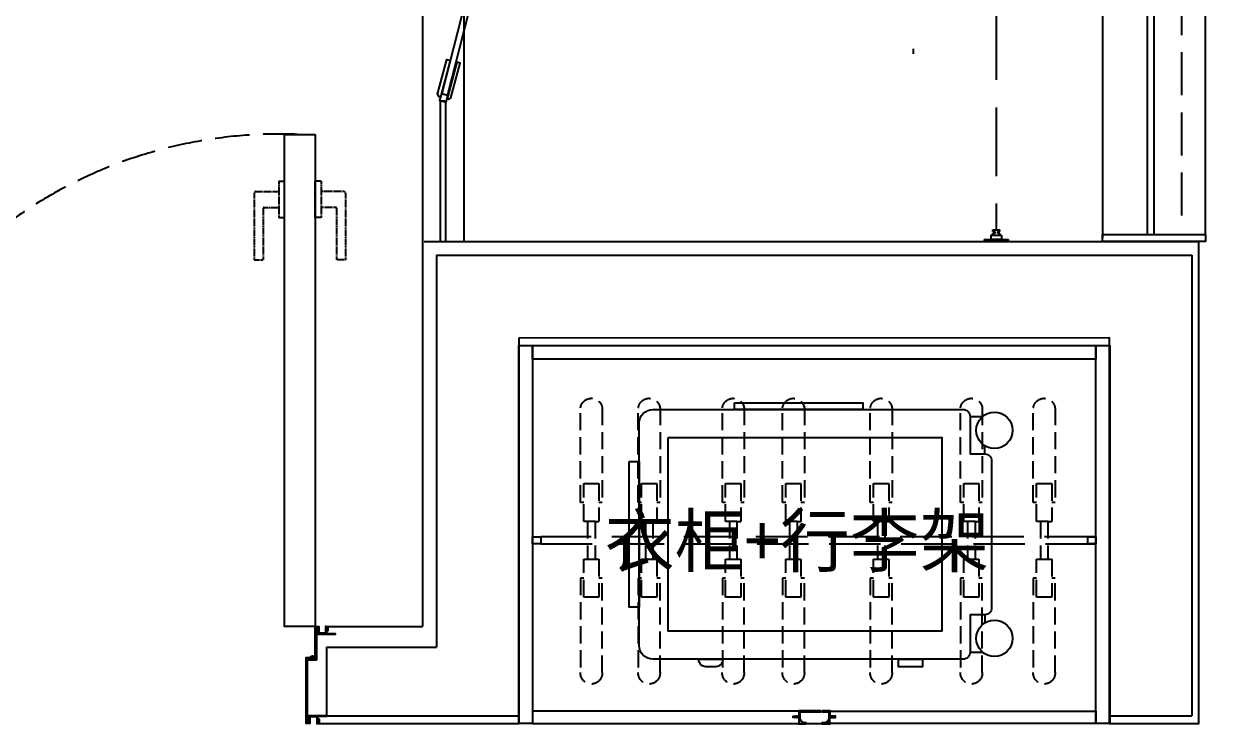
# Model space of a CAD drawing. Extents: x 220391 to 385981, y 332279 to 483868.
# Drawn here: x 248160 to 249921, y 463483 to 464501 of the extents above; entities that cross this region are included whole.
import ezdxf

# ---------------------------------------------------------------- set-up
doc = ezdxf.new("R2010")
doc.units = 0
doc.header["$MEASUREMENT"] = 0
for name, pattern in [('DASH', [0.35, 0.25, -0.1]), ('HIDDEN2', [0.1875, 0.125, -0.0625]), ('家具平面底图$0$DASH', [0.35, 0.25, -0.1]), ('家具平面底图$0$DOM-虚线', [0.35, 0.25, -0.1])]:
    doc.linetypes.add(name, pattern=pattern)
for name, color, linetype in [('.', 252, 'Continuous'), ('2主物线', 197, 'Continuous'), ('3次物线', 19, 'Continuous'), ('F-洁具-DOM', 1, 'Continuous'), ('墙体', 4, 'Continuous')]:
    doc.layers.add(name, color=color, linetype=linetype)
doc.styles.add('DOM-romans.shx', font='dim.shx')
doc.dimstyles.new('DOM_DIM_1 80', dxfattribs={"dimscale": 60, "dimtxt": 1.5, "dimasz": 0.8, "dimexe": 2, "dimexo": 1.5, "dimgap": 0.6, "dimtad": 1, "dimdec": 0, "dimrnd": 5, "dimzin": 12, "dimdsep": 46, "dimtxsty": 'DOM-romans.shx', "dimblk": 'DOM_Dimension_Tick', "dimcen": 0.125, "dimclrd": 44, "dimclre": 44, "dimclrt": 50, "dimadec": 0, "dimazin": 0, "dimtfac": 1, "dimtdec": 0, "dimtix": 1, "dimtmove": 2, "dimatfit": 3, "dimldrblk": 'DOM_Leader_Arrow', "dimfxl": 0, "dimtvp": 1, "dimtolj": 1, "dimtzin": 0, "dimarcsym": 0})

# ---------------------------------------------------------------- blocks, each defined once
blk = doc.blocks.new('*U424')
at = {"layer": '.', "ltscale": 0.025}
h = blk.add_hatch(color=250, dxfattribs=at)
h.dxf.hatch_style = 1
edge = h.paths.add_edge_path()
edge.add_arc((351577.5, 469871.2), 0.1, 107.825, 180, ccw=False)
edge.add_line((351577.5, 469871.3), (351579.6, 469872))
edge.add_arc((351579.6, 469871.9), 0.1, 0, 107.825, ccw=False)
edge.add_line((351579.7, 469871.9), (351579.7, 469871.3))
edge.add_line((351579.7, 469871.3), (351581.8, 469872))
edge.add_arc((351581.9, 469871.9), 0.1, 0, 107.825, ccw=False)
edge.add_line((351582, 469871.9), (351582, 469871.3))
edge.add_line((351582, 469871.3), (351584.1, 469872))
edge.add_arc((351584.1, 469871.9), 0.1, 0, 107.825, ccw=False)
edge.add_line((351584.2, 469871.9), (351584.2, 469871.3))
edge.add_line((351584.2, 469871.3), (351585.9, 469871.3))
edge.add_line((351585.9, 469871.3), (351585.9, 469880.6))
edge.add_line((351585.9, 469880.6), (351585.2, 469880.6))
edge.add_arc((351585.2, 469880.7), 0.1, 180, 270, ccw=False)
edge.add_line((351585.1, 469880.7), (351585.1, 469880.7))
edge.add_arc((351585.3, 469880.7), 0.25, 90, 180, ccw=False)
edge.add_line((351585.3, 469880.9), (351588, 469880.9))
edge.add_arc((351588, 469880.4), 0.5, 65.6127, 90, ccw=False)
edge.add_line((351588.2, 469880.9), (351588.3, 469880.9))
edge.add_arc((351588.5, 469881.3), 0.5, 245.6127, 270)
edge.add_line((351588.5, 469880.8), (351595.7, 469880.8))
edge.add_arc((351595.7, 469880.3), 0.5, 0, 90, ccw=False)
edge.add_line((351596.2, 469880.3), (351596.2, 469879.9))
edge.add_arc((351595.7, 469879.9), 0.5, -90, 0, ccw=False)
edge.add_line((351595.7, 469879.4), (351592.7, 469879.4))
edge.add_arc((351592.7, 469876.4), 3, 90, 122.8783)
edge.add_arc((351595.8, 469871.6), 8.73, 122.8783, 164.6049)
edge.add_arc((351590.3, 469873.1), 3, 164.6049, 180)
edge.add_line((351587.3, 469873.1), (351587.3, 469864.5))
edge.add_line((351587.3, 469864.5), (351587.3, 469864.3))
edge.add_line((351587.3, 469864.3), (351587.3, 469863.5))
edge.add_line((351587.3, 469863.5), (351617.1, 469863.5))
edge.add_arc((351617.1, 469863), 0.5, 0, 90, ccw=False)
edge.add_line((351617.6, 469863), (351617.6, 469862.7))
edge.add_arc((351617.1, 469862.7), 0.5, -90, 0, ccw=False)
edge.add_line((351617.1, 469862.2), (351587.4, 469862.2))
edge.add_arc((351587.4, 469861.9), 0.25, 90, 131.8702)
edge.add_arc((351587.1, 469862.3), 0.25, 270, 311.8702, ccw=False)
edge.add_line((351587.1, 469862.1), (351585.3, 469862.1))
edge.add_arc((351585.3, 469862.3), 0.25, 180, 270, ccw=False)
edge.add_line((351585.1, 469862.3), (351585.1, 469862.5))
edge.add_arc((351585.2, 469862.5), 0.1, 89.3037, 180, ccw=False)
edge.add_line((351585.2, 469862.6), (351585.9, 469862.6))
edge.add_line((351585.9, 469862.6), (351585.9, 469870.3))
edge.add_line((351585.9, 469870.3), (351584.2, 469870.3))
edge.add_line((351584.2, 469870.3), (351584.2, 469869.7))
edge.add_arc((351584.1, 469869.7), 0.1, 252.175, 360, ccw=False)
edge.add_line((351584.1, 469869.6), (351582, 469870.3))
edge.add_line((351582, 469870.3), (351582, 469869.7))
edge.add_arc((351581.9, 469869.7), 0.1, 252.175, 360, ccw=False)
edge.add_line((351581.8, 469869.6), (351579.7, 469870.3))
edge.add_line((351579.7, 469870.3), (351579.7, 469869.7))
edge.add_arc((351579.6, 469869.7), 0.1, 252.175, 360, ccw=False)
edge.add_line((351579.6, 469869.6), (351577.5, 469870.3))
edge.add_arc((351577.5, 469870.4), 0.1, 180, 252.175, ccw=False)
edge.add_line((351577.4, 469870.4), (351577.4, 469871.2))
h = blk.add_hatch(color=250, dxfattribs=at)
h.dxf.hatch_style = 1
edge = h.paths.add_edge_path()
edge.add_line((351634.4, 469870.3), (351632.3, 469869.6))
edge.add_arc((351632.2, 469869.7), 0.1, 180, 287.825, ccw=False)
edge.add_line((351632.1, 469869.7), (351632.1, 469870.3))
edge.add_line((351632.1, 469870.3), (351630.4, 469870.3))
edge.add_line((351630.4, 469870.3), (351630.4, 469862.6))
edge.add_line((351630.4, 469862.6), (351630.4, 469870.3))
edge.add_line((351630.4, 469870.3), (351630.4, 469862.6))
edge.add_line((351630.4, 469862.6), (351631.2, 469862.6))
edge.add_arc((351631.2, 469862.5), 0.1, 0, 90.6963, ccw=False)
edge.add_line((351631.3, 469862.5), (351631.3, 469862.3))
edge.add_arc((351631, 469862.3), 0.25, -90, 0, ccw=False)
edge.add_line((351631, 469862.1), (351629.3, 469862.1))
edge.add_arc((351629.3, 469862.3), 0.25, 228.1298, 270, ccw=False)
edge.add_arc((351628.9, 469861.9), 0.25, 48.1298, 90)
edge.add_line((351628.9, 469862.2), (351619.6, 469862.2))
edge.add_arc((351619.6, 469862.7), 0.5, 180, 270, ccw=False)
edge.add_line((351619.1, 469862.7), (351619.1, 469863))
edge.add_arc((351619.6, 469863), 0.5, 90, 180, ccw=False)
edge.add_line((351619.6, 469863.5), (351629, 469863.5))
edge.add_line((351629, 469863.5), (351629, 469864.3))
edge.add_line((351629, 469864.3), (351629.1, 469864.5))
edge.add_line((351629.1, 469864.5), (351629.1, 469873.1))
edge.add_arc((351626.1, 469873.1), 3, 0, 15.3951)
edge.add_arc((351620.6, 469871.6), 8.73, 15.3951, 57.1217)
edge.add_arc((351623.7, 469876.4), 3, 57.1217, 90)
edge.add_line((351623.7, 469879.4), (351619.6, 469879.4))
edge.add_arc((351619.6, 469879.9), 0.5, 180, 270, ccw=False)
edge.add_line((351619.1, 469879.9), (351619.1, 469880.3))
edge.add_arc((351619.6, 469880.3), 0.5, 90, 180, ccw=False)
edge.add_line((351619.6, 469880.8), (351627.9, 469880.8))
edge.add_arc((351627.9, 469881.3), 0.5, 270, 294.3873)
edge.add_line((351628.1, 469880.9), (351628.1, 469880.9))
edge.add_arc((351628.3, 469880.4), 0.5, 90, 114.3873, ccw=False)
edge.add_line((351628.3, 469880.9), (351631, 469880.9))
edge.add_arc((351631, 469880.7), 0.25, 0, 90, ccw=False)
edge.add_line((351631.3, 469880.7), (351631.3, 469880.7))
edge.add_arc((351631.2, 469880.7), 0.1, 270, 360, ccw=False)
edge.add_line((351631.2, 469880.6), (351630.4, 469880.6))
edge.add_line((351630.4, 469880.6), (351630.4, 469871.3))
edge.add_line((351630.4, 469871.3), (351632.1, 469871.3))
edge.add_line((351632.1, 469871.3), (351632.1, 469871.9))
edge.add_arc((351632.2, 469871.9), 0.1, 72.175, 180, ccw=False)
edge.add_line((351632.3, 469872), (351634.4, 469871.3))
edge.add_line((351634.4, 469871.3), (351634.4, 469871.9))
edge.add_arc((351634.5, 469871.9), 0.1, 72.175, 180, ccw=False)
edge.add_line((351634.5, 469872), (351636.7, 469871.3))
edge.add_line((351636.7, 469871.3), (351636.7, 469871.9))
edge.add_arc((351636.8, 469871.9), 0.1, 72.175, 180, ccw=False)
edge.add_line((351636.8, 469872), (351638.9, 469871.3))
edge.add_arc((351638.8, 469871.2), 0.1, 0, 72.175, ccw=False)
edge.add_line((351638.9, 469871.2), (351638.9, 469870.4))
edge.add_arc((351638.8, 469870.4), 0.1, 287.825, 360, ccw=False)
edge.add_line((351638.9, 469870.3), (351636.8, 469869.6))
edge.add_arc((351636.8, 469869.7), 0.1, 180, 287.825, ccw=False)
edge.add_line((351636.7, 469869.7), (351636.7, 469870.3))
edge.add_line((351636.7, 469870.3), (351634.5, 469869.6))
edge.add_arc((351634.5, 469869.7), 0.1, 180, 287.825, ccw=False)
edge.add_line((351634.4, 469869.7), (351634.4, 469870.3))
at = {"color": 1, "ltscale": 0.025}
blk.add_line((351585.9, 469871.3), (351585.9, 469880.6), dxfattribs=at)
blk.add_line((351585.9, 469871.3), (351585.9, 469880.6), dxfattribs=at)
at = {"color": 8}
blk.add_line((351619.6, 469880.8), (351595.7, 469880.8), dxfattribs=at)
at = {"color": 2, "ltscale": 0.025}
for points in [[(351197.8, 469880.6), (351177.8, 469880.6), (351177.8, 469330.6), (351197.8, 469330.6)], [(352018.1, 469880.6), (351630.4, 469880.6), (351630.4, 469872), (351638.9, 469872), (351638.9, 469869.6), (351630.4, 469869.6), (351630.4, 469862.6), (352018.1, 469862.6)], [(352038.1, 469880.6), (352018.1, 469880.6), (352018.1, 469330.6), (352038.1, 469330.6)], [(352018.1, 469330.6), (352018.1, 469350.6), (351197.8, 469350.6), (351197.8, 469330.6)]]:
    blk.add_lwpolyline(points, close=True, dxfattribs=at)
blk.add_lwpolyline([(351197.8, 469862.6), (351197.8, 469880.6), (351585.9, 469880.6), (351585.9, 469872), (351577.4, 469872), (351577.4, 469869.6), (351585.9, 469869.6), (351585.9, 469862.6), (351585.9, 469870.3), (351585.9, 469862.6), (351197.8, 469862.6)], dxfattribs=at)
at = {"color": 1, "ltscale": 0.025}
for points in [[(351577.4, 469871.2, -0.325764), (351577.5, 469871.3), (351579.6, 469872, -0.508564), (351579.7, 469871.9), (351579.7, 469871.3), (351581.8, 469872, -0.508564), (351582, 469871.9), (351582, 469871.3), (351584.1, 469872, -0.508564), (351584.2, 469871.9), (351584.2, 469871.3), (351585.9, 469871.3), (351585.9, 469880.6), (351585.2, 469880.6, -0.414214), (351585.1, 469880.7), (351585.1, 469880.7, -0.414214), (351585.3, 469880.9), (351588, 469880.9, -0.106813), (351588.2, 469880.9), (351588.3, 469880.9, 0.106813), (351588.5, 469880.8), (351595.7, 469880.8, -0.414214), (351596.2, 469880.3), (351596.2, 469879.9, -0.414214), (351595.7, 469879.4), (351592.7, 469879.4, 0.144451), (351591, 469878.9, 0.184105), (351587.4, 469873.9, 0.067275), (351587.3, 469873.1), (351587.3, 469864.5), (351587.3, 469864.3), (351587.3, 469863.5), (351617.1, 469863.5, -0.414214), (351617.6, 469863), (351617.6, 469862.7, -0.414214), (351617.1, 469862.2), (351587.4, 469862.2, 0.184753), (351587.3, 469862.1, -0.184754), (351587.1, 469862.1), (351585.3, 469862.1, -0.414214), (351585.1, 469862.3), (351585.1, 469862.5, -0.417777), (351585.2, 469862.6), (351585.9, 469862.6), (351585.9, 469870.3), (351584.2, 469870.3), (351584.2, 469869.7, -0.508564), (351584.1, 469869.6), (351582, 469870.3), (351582, 469869.7, -0.508564), (351581.8, 469869.6), (351579.7, 469870.3), (351579.7, 469869.7, -0.508564), (351579.6, 469869.6), (351577.5, 469870.3, -0.325764), (351577.4, 469870.4)], [(351634.4, 469870.3), (351632.3, 469869.6, -0.508564), (351632.1, 469869.7), (351632.1, 469870.3), (351630.4, 469870.3), (351630.4, 469862.6), (351630.4, 469870.3), (351630.4, 469862.6), (351631.2, 469862.6, -0.417777), (351631.3, 469862.5), (351631.3, 469862.3, -0.414214), (351631, 469862.1), (351629.3, 469862.1, -0.184754), (351629.1, 469862.1, 0.184753), (351628.9, 469862.2), (351619.6, 469862.2, -0.414214), (351619.1, 469862.7), (351619.1, 469863, -0.414214), (351619.6, 469863.5), (351629, 469863.5), (351629, 469864.3), (351629.1, 469864.5), (351629.1, 469873.1, 0.067275), (351629, 469873.9, 0.184105), (351625.3, 469878.9, 0.144451), (351623.7, 469879.4), (351619.6, 469879.4, -0.414214), (351619.1, 469879.9), (351619.1, 469880.3, -0.414214), (351619.6, 469880.8), (351627.9, 469880.8, 0.106813), (351628.1, 469880.9), (351628.1, 469880.9, -0.106813), (351628.3, 469880.9), (351631, 469880.9, -0.414214), (351631.3, 469880.7), (351631.3, 469880.7, -0.414214), (351631.2, 469880.6), (351630.4, 469880.6), (351630.4, 469871.3), (351632.1, 469871.3), (351632.1, 469871.9, -0.508564), (351632.3, 469872), (351634.4, 469871.3), (351634.4, 469871.9, -0.508564), (351634.5, 469872), (351636.7, 469871.3), (351636.7, 469871.9, -0.508564), (351636.8, 469872), (351638.9, 469871.3, -0.325764), (351638.9, 469871.2), (351638.9, 469870.4, -0.325764), (351638.9, 469870.3), (351636.8, 469869.6, -0.508564), (351636.7, 469869.7), (351636.7, 469870.3), (351634.5, 469869.6, -0.508564), (351634.4, 469869.7)]]:
    blk.add_lwpolyline(points, format="xyb", close=True, dxfattribs=at)
blk = doc.blocks.new('家具平面底图$0$A$C24926126')
at = {"color": 250, "linetype": '家具平面底图$0$DOM-虚线', "ltscale": 100}
for p, q in [((-192.5, 15.9, 0.9), (-55, 15.9, 0.9)), ((-192.5, 15.9), (-55, 15.9)), ((-192.5, 15.9), (-55, 15.9)), ((-192.5, 15.9, 0.9), (-55, 15.9, 0.9)), ((-82.5, 11, 0.9), (-82.5, -11, 0.9)), ((-27.5, 11, 0.9), (-82.5, 11, 0.9)), ((-82.5, 11), (-82.5, -11)), ((-27.5, 11), (-82.5, 11)), ((-82.5, 11), (-82.5, -11)), ((-27.5, 11), (-82.5, 11)), ((-82.5, 11, 0.9), (-82.5, -11, 0.9)), ((-27.5, 11, 0.9), (-82.5, 11, 0.9)), ((-55, 15.9, 0.9), (-55, 11, 0.9)), ((-55, 15.9), (-55, 11)), ((-55, 15.9), (-55, 11)), ((-55, 15.9, 0.9), (-55, 11, 0.9)), ((-27.5, 5.5, 0.9), (-27.5, 11, 0.9)), ((-27.5, 5.5), (-27.5, 11)), ((-27.5, 5.5), (-27.5, 11)), ((-27.5, 5.5, 0.9), (-27.5, 11, 0.9)), ((-27.5, -5.5, 0.9), (-27.5, 5.5, 0.9)), ((-27.5, -5.5), (-27.5, 5.5)), ((27.5, 5.5), (-27.5, 5.5)), ((27.5, 5.5, 0.9), (-27.5, 5.5, 0.9)), ((-27.5, -5.5), (-27.5, 5.5)), ((27.5, 5.5), (-27.5, 5.5)), ((-27.5, -5.5, 0.9), (-27.5, 5.5, 0.9)), ((27.5, 5.5, 0.9), (-27.5, 5.5, 0.9)), ((82.5, 11, 0.9), (27.5, 11, 0.9)), ((82.5, 11), (27.5, 11)), ((27.5, 5.5), (27.5, 11)), ((27.5, 5.5, 0.9), (27.5, 11, 0.9)), ((27.5, 5.5), (27.5, 11)), ((27.5, 5.5, 0.9), (27.5, 11, 0.9)), ((27.5, 5.5), (27.5, -5.5)), ((27.5, 5.5, 0.9), (27.5, -5.5, 0.9)), ((27.5, 5.5), (27.5, -5.5)), ((27.5, 5.5, 0.9), (27.5, -5.5, 0.9)), ((55, 15.9, 0.9), (55, 11, 0.9)), ((192.5, 15.9, 0.9), (55, 15.9, 0.9)), ((55, 15.9), (55, 11)), ((192.5, 15.9), (55, 15.9)), ((82.5, -11, 0.9), (82.5, 11, 0.9)), ((82.5, -11), (82.5, 11)), ((-55, -15.8, 0.9), (-192.5, -15.8, 0.9)), ((-55, -15.8), (-192.5, -15.8)), ((-55, -15.8), (-192.5, -15.8)), ((-55, -15.8, 0.9), (-192.5, -15.8, 0.9)), ((-82.5, -11, 0.9), (-27.5, -11, 0.9)), ((-82.5, -11), (-27.5, -11)), ((-82.5, -11), (-27.5, -11)), ((-82.5, -11, 0.9), (-27.5, -11, 0.9)), ((-55, -11, 0.9), (-55, -15.8, 0.9)), ((-55, -11), (-55, -15.8)), ((-55, -11), (-55, -15.8)), ((-55, -11, 0.9), (-55, -15.8, 0.9)), ((-27.5, -11, 0.9), (-27.5, -5.5, 0.9)), ((-27.5, -11), (-27.5, -5.5)), ((27.5, -5.5), (-27.5, -5.5)), ((27.5, -5.5, 0.9), (-27.5, -5.5, 0.9)), ((-27.5, -11), (-27.5, -5.5)), ((27.5, -5.5), (-27.5, -5.5)), ((-27.5, -11, 0.9), (-27.5, -5.5, 0.9)), ((27.5, -5.5, 0.9), (-27.5, -5.5, 0.9)), ((27.5, -5.5), (27.5, -11)), ((27.5, -5.5, 0.9), (27.5, -11, 0.9)), ((27.5, -5.5), (27.5, -11)), ((27.5, -5.5, 0.9), (27.5, -11, 0.9)), ((27.5, -11, 0.9), (82.5, -11, 0.9)), ((27.5, -11), (82.5, -11)), ((55, -11, 0.9), (55, -15.8, 0.9)), ((55, -11), (55, -15.8)), ((55, -15.8, 0.9), (192.5, -15.8, 0.9)), ((55, -15.8), (192.5, -15.8))]:
    blk.add_line(p, q, dxfattribs=at)
blk.add_lwpolyline([(27.5, -11), (82.5, -11), (82.5, 11), (27.5, 11)], dxfattribs=at)
at = {"color": 250, "linetype": '家具平面底图$0$DOM-虚线', "ltscale": 100, "elevation": 0.9}
blk.add_lwpolyline([(27.5, -11), (82.5, -11), (82.5, 11), (27.5, 11)], dxfattribs=at)
at = {"color": 250, "linetype": '家具平面底图$0$DOM-虚线', "ltscale": 100}
blk.add_lwpolyline([(55, -11), (55, -15.8), (192.5, -15.8, 0.890447), (192.5, 15.9), (55, 15.9), (55, 11)], format="xyb", dxfattribs=at)
at = {"color": 250, "linetype": '家具平面底图$0$DOM-虚线', "ltscale": 100, "elevation": 0.9}
blk.add_lwpolyline([(55, -11), (55, -15.8), (192.5, -15.8, 0.890447), (192.5, 15.9), (55, 15.9), (55, 11)], format="xyb", dxfattribs=at)
at = {"color": 250, "linetype": '家具平面底图$0$DOM-虚线', "ltscale": 100}
for centre, start, end in [((-193.2, 0, 0.9), 87.4952, 272.5048), ((-193.2, 0), 87.4952, 272.5048), ((-193.2, 0), 87.4952, 272.5048), ((-193.2, 0, 0.9), 87.4952, 272.5048), ((190.7, 0, 0.9), 276.6333, 83.3667), ((190.7, 0), 276.6333, 83.3667)]:
    blk.add_arc(centre, 15.9, start, end, dxfattribs=at)
blk = doc.blocks.new('A$C3322af70')
at = {"color": 3, "ltscale": 0.001}
blk.add_lwpolyline([(-0.5, 0), (0.8, -0.8), (0, 0.5)], dxfattribs=at)
blk = doc.blocks.new('hrthtrhthj')
for points in [[(227557.8, 461220.7), (227557.8, 461220.8), (227557.8, 461221.2), (227557.8, 461221.3), (227546.1, 461221.3), (227545.3, 461222.1), (227545.3, 461225.9), (227547, 461225.9), (227547.3, 461226.1), (227547.3, 461230.9), (227547.2, 461231), (227546.6, 461231), (227546.5, 461230.9), (227546.5, 461227.1), (227546.2, 461226.9), (227544.7, 461226.9), (227544.4, 461227.1), (227544.4, 461228.5), (227544.1, 461228.8), (227544.1, 461229.1), (227544.4, 461229.1), (227544.4, 461229.5), (227544.1, 461229.5), (227544.1, 461229.9), (227544.4, 461229.9), (227544.4, 461230.3), (227544.1, 461230.3), (227544.1, 461230.7), (227544.4, 461230.7), (227544.4, 461231.1), (227544.1, 461231.1), (227544.1, 461231.9), (227544, 461231.9), (227543.4, 461231.9), (227543.3, 461231.9), (227543.3, 461221.9), (227531.1, 461221.9), (227531.1, 461221.9), (227531.1, 461221.2), (227531.2, 461221.1), (227532.1, 461221.1), (227532.1, 461220.7), (227532.5, 461220.7), (227532.5, 461221.1), (227532.9, 461221.1), (227532.9, 461220.7), (227533.3, 461220.7), (227533.3, 461221.1), (227533.7, 461221.1), (227533.7, 461220.7), (227534.1, 461220.7), (227534.1, 461221.1), (227534.5, 461221.1), (227534.5, 461220.7), (227534.9, 461220.7), (227534.9, 461221.1), (227535.3, 461221.1), (227535.3, 461220.7), (227535.7, 461220.7), (227535.7, 461221.1), (227536.1, 461221.1), (227536.1, 461220.7), (227536.5, 461220.7), (227536.5, 461221.1), (227537, 461221.1), (227537, 461220.7), (227537.4, 461220.7), (227537.4, 461221.1), (227537.7, 461221.1), (227538, 461220.7)], [(227544.8, 461101.9), (227544.9, 461101.9), (227544.9, 461101.5), (227544.8, 461101.4), (227533.1, 461101.4), (227532.3, 461100.6), (227532.3, 461096.8), (227534.1, 461096.8), (227534.3, 461096.5), (227534.3, 461091.8), (227534.2, 461091.7), (227533.6, 461091.7), (227533.5, 461091.8), (227533.5, 461095.6), (227533.3, 461095.8), (227531.7, 461095.8), (227531.5, 461095.6), (227531.5, 461094.2), (227531.2, 461093.9), (227531.2, 461093.6), (227531.5, 461093.6), (227531.5, 461093.2), (227531.2, 461093.2), (227531.2, 461092.8), (227531.5, 461092.8), (227531.5, 461092.4), (227531.2, 461092.4), (227531.2, 461091.9), (227531.5, 461091.9), (227531.5, 461091.5), (227531.2, 461091.5), (227531.2, 461090.8), (227531.1, 461090.7), (227530.5, 461090.7), (227530.4, 461090.8), (227530.4, 461100.7), (227518.2, 461100.7), (227518.1, 461100.8), (227518.1, 461101.5), (227518.3, 461101.6), (227519.2, 461101.6), (227519.2, 461101.9), (227519.6, 461101.9), (227519.6, 461101.6), (227520, 461101.6), (227520, 461101.9), (227520.4, 461101.9), (227520.4, 461101.6), (227520.8, 461101.6), (227520.8, 461101.9), (227521.2, 461101.9), (227521.2, 461101.6), (227521.6, 461101.6), (227521.6, 461101.9), (227522, 461101.9), (227522, 461101.6), (227522.4, 461101.6), (227522.4, 461101.9), (227522.8, 461101.9), (227522.8, 461101.6), (227523.2, 461101.6), (227523.2, 461101.9), (227523.6, 461101.9), (227523.6, 461101.6), (227524, 461101.6), (227524, 461101.9), (227524.4, 461101.9), (227524.4, 461101.6), (227524.7, 461101.6), (227525.1, 461101.9)]]:
    blk.add_hatch(color=250).paths.add_polyline_path(points)
at = {"color": 3, "ltscale": 0.001}
for p, q in [((227530, 461230.7, 0), (227530, 461182.7, 0)), ((227519.1, 461185.3, 0), (227519.1, 461182.7, 0)), ((227530, 461182.7, 0), (227519.1, 461182.7, 0))]:
    blk.add_line(p, q, dxfattribs=at)
at = {"color": 3, "ltscale": 0.001, "elevation": 0}
for points in [[(227519.1, 461092.4), (227519.1, 461100.7), (227520.3, 461100.7), (227520.3, 461090.7), (227515.3, 461090.7), (227515.3, 461100.7), (227515.3, 461186.9), (227520.3, 461186.9), (227520.3, 461183.9), (227528.3, 461183.9), (227528.3, 461186.9), (227528.3, 461221.9), (227528.3, 461231.9), (227533.3, 461231.9), (227533.3, 461221.9), (227532.1, 461221.9), (227532.1, 461230.3)], [(227531.7, 461230.7), (227530, 461230.7)], [(227516.5, 461185.3), (227516.5, 461100.7), (227516.5, 461092.4)], [(227518.7, 461185.7), (227517, 461185.7)]]:
    blk.add_lwpolyline(points, dxfattribs=at)
at = {"color": 1, "elevation": 0}
for points in [[(227532.5, 461220.7), (227532.5, 461221.1), (227532.9, 461221.1), (227532.9, 461220.7), (227533.3, 461220.7), (227533.3, 461221.1), (227533.7, 461221.1), (227533.7, 461220.7), (227534.1, 461220.7), (227534.1, 461221.1), (227534.5, 461221.1), (227534.5, 461220.7), (227534.9, 461220.7), (227534.9, 461221.1), (227535.3, 461221.1), (227535.3, 461220.7), (227535.7, 461220.7), (227535.7, 461221.1), (227536.1, 461221.1), (227536.1, 461220.7), (227536.5, 461220.7), (227536.5, 461221.1), (227537, 461221.1), (227537, 461220.7), (227537.4, 461220.7), (227537.4, 461221.1), (227537.7, 461221.1), (227538, 461220.7), (227557.8, 461220.7), (227557.8, 461220.8), (227557.8, 461221.2), (227557.8, 461221.3), (227546.1, 461221.3), (227545.3, 461222.1), (227545.3, 461225.9), (227547, 461225.9), (227547.3, 461226.1), (227547.3, 461230.9), (227547.2, 461231), (227546.6, 461231), (227546.5, 461230.9), (227546.5, 461227.1), (227546.2, 461226.9), (227544.7, 461226.9), (227544.4, 461227.1), (227544.4, 461228.5), (227544.1, 461228.8), (227544.1, 461229.1), (227544.4, 461229.1), (227544.4, 461229.5), (227544.1, 461229.5), (227544.1, 461229.9), (227544.4, 461229.9), (227544.4, 461230.3), (227544.1, 461230.3), (227544.1, 461230.7), (227544.4, 461230.7), (227544.4, 461231.1), (227544.1, 461231.1), (227544.1, 461231.9), (227544, 461231.9), (227543.4, 461231.9), (227543.3, 461231.9), (227543.3, 461221.9), (227531.1, 461221.9), (227531.1, 461221.9), (227531.1, 461221.2), (227531.2, 461221.1), (227532.1, 461221.1), (227532.1, 461220.7)], [(227520.4, 461101.9), (227520, 461101.9), (227520, 461101.6), (227519.6, 461101.6), (227519.6, 461101.9), (227519.2, 461101.9), (227519.2, 461101.6), (227518.3, 461101.6), (227518.1, 461101.5), (227518.1, 461100.8), (227518.2, 461100.7), (227530.4, 461100.7), (227530.4, 461090.8), (227530.5, 461090.7), (227531.1, 461090.7), (227531.2, 461090.8), (227531.2, 461091.5), (227531.5, 461091.5), (227531.5, 461091.9), (227531.2, 461091.9), (227531.2, 461092.4), (227531.5, 461092.4), (227531.5, 461092.8), (227531.2, 461092.8), (227531.2, 461093.2), (227531.5, 461093.2), (227531.5, 461093.6), (227531.2, 461093.6), (227531.2, 461093.9), (227531.5, 461094.2), (227531.5, 461095.6), (227531.7, 461095.8), (227533.3, 461095.8), (227533.5, 461095.6), (227533.5, 461091.8), (227533.6, 461091.7), (227534.2, 461091.7), (227534.3, 461091.8), (227534.3, 461096.5), (227534.1, 461096.8), (227532.3, 461096.8), (227532.3, 461100.6), (227533.1, 461101.4), (227544.8, 461101.4), (227544.9, 461101.5), (227544.9, 461101.9), (227544.8, 461101.9), (227525.1, 461101.9), (227524.7, 461101.6), (227524.4, 461101.6), (227524.4, 461101.9), (227524, 461101.9), (227524, 461101.6), (227523.6, 461101.6), (227523.6, 461101.9), (227523.2, 461101.9), (227523.2, 461101.6), (227522.8, 461101.6), (227522.8, 461101.9), (227522.4, 461101.9), (227522.4, 461101.6), (227522, 461101.6), (227522, 461101.9), (227521.6, 461101.9), (227521.6, 461101.6), (227521.2, 461101.6), (227521.2, 461101.9), (227520.8, 461101.9), (227520.8, 461101.6), (227520.4, 461101.6)]]:
    blk.add_lwpolyline(points, close=True, dxfattribs=at)
at = {"color": 1, "ltscale": 0.001, "elevation": 0}
for points in [[(227520.3, 461183.9), (227520.3, 461185.7, -0.267949), (227521.8, 461188.3, -0.267949), (227526.8, 461188.3, -0.267949), (227528.3, 461185.7), (227528.3, 461183.9)], [(227521.8, 461185.4), (227521.8, 461185.7, -0.267949), (227522.6, 461187, -0.267949), (227526.1, 461187, -0.267949), (227526.8, 461185.7), (227526.8, 461185.4)]]:
    blk.add_lwpolyline(points, format="xyb", close=True, dxfattribs=at)
at = {"color": 2, "ltscale": 0.001, "elevation": 0}
blk.add_lwpolyline([(227517, 461091.9), (227518.7, 461091.9)], dxfattribs=at)
at = {"color": 3, "ltscale": 0.001, "rotation": 90}
blk.add_blockref('A$C3322af70', (227532.1, 461230.7, 0), dxfattribs=at)
at = {"color": 1, "ltscale": 0.001, "xscale": -1, "rotation": 270}
blk.add_blockref('A$C3322af70', (227516.5, 461185.7, 0), dxfattribs=at)
at = {"color": 1, "ltscale": 0.001, "rotation": 90}
blk.add_blockref('A$C3322af70', (227519.1, 461185.7, 0), dxfattribs=at)
at = {"color": 1, "ltscale": 0.001, "xscale": -1}
blk.add_blockref('A$C3322af70', (227516.5, 461091.9, 0), dxfattribs=at)
at = {"color": 1, "ltscale": 0.001}
blk.add_blockref('A$C3322af70', (227519.1, 461091.9, 0), dxfattribs=at)
blk = doc.blocks.new('hrhrh')
at = {"color": 8, "linetype": 'HIDDEN2', "ltscale": 10}
for p, q in [((227475.1, 461879.6, 0), (227475.1, 461826.6, 0)), ((227475.1, 461879.6, 0), (227483.6, 461879.6, 0)), ((227483.6, 461826.6, 0), (227483.6, 461879.6, 0)), ((227528.3, 461826.6, 0), (227528.3, 461879.6, 0)), ((227536.8, 461879.6, 0), (227528.3, 461879.6, 0)), ((227536.8, 461879.6, 0), (227536.8, 461826.6, 0)), ((227439.5, 461862.1, 0), (227439.5, 461765.1, 0)), ((227442, 461864.6, 0), (227475.1, 461864.6, 0)), ((227570, 461864.6, 0), (227536.8, 461864.6, 0)), ((227572.5, 461862.1, 0), (227572.5, 461765.1, 0)), ((227452.6, 461840.6, 0), (227452.6, 461765.1, 0)), ((227453.6, 461841.6, 0), (227475.1, 461841.6, 0)), ((227558.3, 461841.6, 0), (227536.8, 461841.6, 0)), ((227559.3, 461840.6, 0), (227559.3, 461765.1, 0)), ((227475.1, 461826.6, 0), (227483.6, 461826.6, 0)), ((227536.8, 461826.6, 0), (227528.3, 461826.6, 0)), ((227439.5, 461765.1, 0), (227452.6, 461765.1, 0)), ((227572.5, 461765.1, 0), (227559.3, 461765.1, 0))]:
    blk.add_line(p, q, dxfattribs=at)
at = {"color": 1, "elevation": 0}
blk.add_lwpolyline([(227528.3, 461947.7), (227528.3, 461231.9), (227483.6, 461231.9), (227483.6, 461947.7)], close=True, dxfattribs=at)
at = {"color": 8, "linetype": 'DASH', "ltscale": 200}
blk.add_arc((227475.9, 461280.5, 0), 667.7, 87.7222, 184.1743, dxfattribs=at)
at = {"color": 8, "linetype": 'HIDDEN2', "ltscale": 10}
for centre, radius, start, end in [((227442, 461862.1, 0), 2.5, 90, 180), ((227570, 461862.1, 0), 2.5, 0, 90), ((227453.6, 461840.6, 0), 1, 90, 180), ((227558.3, 461840.6, 0), 1, 0, 90)]:
    blk.add_arc(centre, radius, start, end, dxfattribs=at)
at = {"color": 4, "xscale": -1}
blk.add_blockref('hrthtrhthj', (454338.3, 0), dxfattribs=at)
at = {"color": 4}
blk.add_blockref('hrthtrhthj', (0, 0), dxfattribs=at)
blk = doc.blocks.new('htrhth')
at = {"color": 8}
for p, q in [((298423.8, 463682.6, 0), (298423.8, 462192.6, 0)), ((298483.8, 463682.6, 0), (298483.8, 462192.6, 0)), ((299413.8, 463672.6), (299413.8, 462197.6, 0)), ((299563.6, 462202.6, 0), (299563.6, 463672.6)), ((298563.8, 461502.6, 0), (298563.8, 461491.4, 0))]:
    blk.add_line(p, q, dxfattribs=at)
at = {"color": 8, "linetype": 'DASH', "ltscale": 250}
blk.add_line((299529.1, 462230.4), (299529.1, 463639.2), dxfattribs=at)
at = {"color": 1}
for p, q in [((298449.2, 462395.6, 0), (298450.2, 462396.6, 0)), ((298449.2, 462395.6, 0), (298449.2, 462192.6, 0)), ((298456.2, 462396.6, 0), (298450.2, 462396.6, 0)), ((298457.2, 462395.6, 0), (298456.2, 462396.6, 0)), ((298457.2, 462395.6, 0), (298457.2, 462192.6, 0))]:
    blk.add_line(p, q, dxfattribs=at)
at = {"color": 4}
for p, q in [((298563.8, 462052.6, 0), (299424.1, 462052.9, 0)), ((299423.5, 461502.6, 0), (299423.5, 461491.4, 0))]:
    blk.add_line(p, q, dxfattribs=at)
at = {"color": 8, "linetype": '家具平面底图$0$DASH', "ltscale": 300}
for p, q in [((299404.1, 461762.9, 0), (298595.6, 461762.9, 0)), ((298595.6, 461752.9, 0), (299404.1, 461752.9, 0))]:
    blk.add_line(p, q, dxfattribs=at)
at = {"color": 1, "elevation": 0}
for points in [[(298452.9, 462407), (298452.2, 462408.3), (298617.3, 463054.5), (298618.5, 463055.2), (298624.3, 463053.7), (298625.1, 463052.5), (298459.9, 462406.2), (298458.7, 462405.5)], [(299413.8, 462192.6), (299413.8, 462202.6), (299563.6, 462202.6), (299563.6, 462192.6)]]:
    blk.add_lwpolyline(points, close=True, dxfattribs=at)
at = {"color": 8, "elevation": 0}
for points in [[(298463.9, 462455.9), (298449.7, 462402.7), (298447.7, 462403.2), (298445.6, 462406.9), (298459.1, 462457.2)], [(298473.6, 462453.3), (298459.3, 462400.1), (298461.3, 462399.6), (298464.9, 462401.7), (298478.4, 462452)], [(298451, 462407.6), (298448.4, 462397.9), (298458, 462395.3), (298460.6, 462405)]]:
    blk.add_lwpolyline(points, close=True, dxfattribs=at)
for points in [[(299423.5, 461491.4), (299553.6, 461491.4), (299553.6, 462192.6)], [(298269.3, 461491.4), (298563.8, 461491.4)]]:
    blk.add_lwpolyline(points, dxfattribs=at)
at = {"color": 8, "linetype": '家具平面底图$0$DASH', "ltscale": 300, "elevation": 0}
for points in [[(298583.8, 461762.9), (298595.6, 461762.9), (298595.6, 461752.9), (298583.8, 461752.9)], [(299392.3, 461762.9), (299404.1, 461762.9), (299404.1, 461752.9), (299392.3, 461752.9)]]:
    blk.add_lwpolyline(points, close=True, dxfattribs=at)
at = {"layer": '2主物线'}
blk.add_line((299138.3, 462465.4, 0), (299138.3, 462473, 0), dxfattribs=at)
at = {"layer": '2主物线', "color": 1, "elevation": 0}
blk.add_lwpolyline([(299478.7, 463672.6), (299478.7, 462202.6), (299488.7, 462202.6), (299488.7, 463672.6)], dxfattribs=at)
at = {"layer": '3次物线', "color": 3}
for p, q in [((298423.8, 462192.6, 0), (298423.8, 461632.6, 0)), ((298425.8, 462192.6, 0), (299553.6, 462192.6, 0)), ((298282.6, 461632.6, 0), (298423.8, 461632.6, 0))]:
    blk.add_line(p, q, dxfattribs=at)
at = {"layer": '墙体'}
for p, q in [((298443.8, 462172.6, 0), (299543.6, 462172.6, 0)), ((298443.8, 462172.6, 0), (298443.8, 461602.6, 0)), ((299543.6, 462172.6, 0), (299543.6, 461502.6, 0)), ((298563.8, 462052.6, 0), (298563.8, 461502.6, 0)), ((299423.5, 462052.6, 0), (299423.5, 461502.6, 0)), ((298283.8, 461602.6, 0), (298443.8, 461602.6, 0)), ((298283.8, 461602.6, 0), (298283.8, 461502.6, 0)), ((298283.8, 461502.6, 0), (298563.8, 461502.6, 0)), ((299423.5, 461502.6, 0), (299543.6, 461502.6, 0))]:
    blk.add_line(p, q, dxfattribs=at)
at = {"color": 4}
blk.add_blockref('hrhrh', (70739.1, 400.7, 0), dxfattribs=at)
at = {"color": 4, "xscale": -1, "rotation": 180}
blk.add_blockref('*U424', (-52614, 931371.9, 0), dxfattribs=at)
at = {"color": 8, "xscale": -1, "rotation": 270}
for p in [(298669.4, 461757.9, 0), (298753.5, 461757.9, 0), (298875.9, 461757.9, 0), (298963.6, 461757.9, 0), (299091.3, 461757.9, 0), (299222.7, 461757.9, 0), (299328.6, 461757.9, 0)]:
    blk.add_blockref('家具平面底图$0$A$C24926126', p, dxfattribs=at)
blk = doc.blocks.new('A$C0550754B')
at = {"layer": 'F-洁具-DOM'}
for p, q in [((0, 0), (-35, 0)), ((-22.5, 11.7), (-22.5, 14.3)), ((-12.5, 14.3), (-22.5, 14.3)), ((-22.5, 11.7), (-20.8, 11.7)), ((-22.5, 6.3), (-22.5, 9)), ((-22.5, 9), (-20.8, 9)), ((-21, 0), (-21, 0)), ((-12.5, 11.7), (-14.2, 11.7)), ((-12.5, 9), (-14.2, 9)), ((-14, 0), (-14, 0)), ((-12.5, 11.7), (-12.5, 14.3)), ((-12.5, 6.3), (-12.5, 9))]:
    blk.add_line(p, q, dxfattribs=at)
blk.add_lwpolyline([(0, 0), (0, -3), (-35, -3), (-35, 0)], dxfattribs=at)
blk.add_lwpolyline([(-25, 6.3), (-25, 0), (-10, 0), (-10, 6.3)], close=True, dxfattribs=at)
for centre, start, end in [((-20.8, 10.3), 270, 90), ((-14.2, 10.3), 90, 270)]:
    blk.add_arc(centre, 1.33, start, end, dxfattribs=at)
blk = doc.blocks.new('*U629')
at = {"color": 1}
blk.add_line((236602.6, 472369.7), (236697.6, 472369.7), dxfattribs=at)
at = {"layer": 'F-洁具-DOM'}
for p, q in [((236677.6, 472349.8), (236622.6, 472349.8)), ((236646.6, 472344.8), (236646.6, 472349.8)), ((236653.6, 472344.8), (236653.6, 472349.8))]:
    blk.add_line(p, q, dxfattribs=at)
at = {"layer": 'F-洁具-DOM', "color": 8, "linetype": 'DASH', "ltscale": 400}
blk.add_line((236650.1, 472334.8), (236650.1, 470896.9), dxfattribs=at)
at = {"layer": 'F-洁具-DOM'}
blk.add_lwpolyline([(236642.6, 472334.8), (236642.6, 472344.8), (236657.6, 472344.8), (236657.6, 472334.8)], close=True, dxfattribs=at)
for centre, start, end in [((236622.6, 472369.8), 180, 270), ((236677.6, 472369.8), 270, 0)]:
    blk.add_arc(centre, 20, start, end, dxfattribs=at)
at = {"layer": 'F-洁具-DOM', "xscale": -1}
blk.add_blockref('A$C0550754B', (236632.6, 470882.6), dxfattribs=at)
blk = doc.blocks.new('DOM_Dimension_Tick')
at = {"color": 0, "linetype": 'ByBlock'}
for p, q in [((-1.091, 0), (0, 0)), ((0, 0), (1.091, 0))]:
    blk.add_line(p, q, dxfattribs=at)
at = {"color": 0, "linetype": 'Continuous', "const_width": 0.608}
blk.add_lwpolyline([(-0.61, -0.61), (0.61, 0.61)], dxfattribs=at)
blk = doc.blocks.new('*D672')
at = {"color": 44, "lineweight": -2, "transparency": 16777216}
for p, q in [((247560.1, 466270.3), (247560.1, 466690.3)), ((248760.1, 466270.3), (248760.1, 466690.3)), ((247608.1, 466570.3), (248712.1, 466570.3))]:
    blk.add_line(p, q, dxfattribs=at)
at = {"layer": 'Defpoints', "color": 0, "transparency": 16777216}
for p in [(248760.1, 466570.3), (247560.1, 465244.5), (248760.1, 464164.5, 0)]:
    blk.add_point(p, dxfattribs=at)
at = {"color": 44, "lineweight": -2, "transparency": 16777216, "xscale": 48, "yscale": 48, "zscale": 48, "rotation": 180}
blk.add_blockref('DOM_Dimension_Tick', (247560.1, 466570.3), dxfattribs=at)
at = {"color": 44, "lineweight": -2, "transparency": 16777216, "xscale": 48, "yscale": 48, "zscale": 48}
blk.add_blockref('DOM_Dimension_Tick', (248760.1, 466570.3), dxfattribs=at)
at = {"color": 50, "transparency": 16777216, "insert": (248160.1, 466651.3), "char_height": 90, "attachment_point": 5, "style": 'DOM-romans.shx'}
blk.add_mtext('\\A1;1200', dxfattribs=at)
blk = doc.blocks.new('DOM_Leader_Arrow')
at = {"color": 0, "linetype": 'ByBlock'}
blk.add_line((0, 0), (-1.5, 0), dxfattribs=at)
for points in [[(-1.288, 1.003), (-0.895, 1.278), (-0.36, 0), (0, 0)], [(-1.288, -1.003), (-0.895, -1.278), (-0.36, 0), (0, 0)]]:
    blk.add_solid(points, dxfattribs=at)
blk = doc.blocks.new('*D673')
at = {"color": 44, "lineweight": -2, "transparency": 16777216}
for p, q in [((248760.1, 466270.3), (248760.1, 466690.3)), ((249859.9, 466270.3), (249859.9, 466690.3)), ((248808.1, 466570.3), (249811.9, 466570.3))]:
    blk.add_line(p, q, dxfattribs=at)
at = {"layer": 'Defpoints', "color": 0, "transparency": 16777216}
for p in [(249859.9, 466570.3), (248760.1, 464164.5, 0), (249859.9, 464164.5, 0)]:
    blk.add_point(p, dxfattribs=at)
at = {"color": 44, "lineweight": -2, "transparency": 16777216, "xscale": 48, "yscale": 48, "zscale": 48, "rotation": 180}
blk.add_blockref('DOM_Dimension_Tick', (248760.1, 466570.3), dxfattribs=at)
at = {"color": 44, "lineweight": -2, "transparency": 16777216, "xscale": 48, "yscale": 48, "zscale": 48}
blk.add_blockref('DOM_Dimension_Tick', (249859.9, 466570.3), dxfattribs=at)
at = {"color": 50, "transparency": 16777216, "insert": (249310, 466651.3), "char_height": 90, "attachment_point": 5, "style": 'DOM-romans.shx'}
blk.add_mtext('\\A1;1100', dxfattribs=at)
blk = doc.blocks.new('*D674')
at = {"color": 44, "lineweight": -2, "transparency": 16777216}
for p, q in [((249859.9, 466270.3), (249859.9, 466690.3)), ((250459.8, 466270.3), (250459.8, 466690.3)), ((249907.9, 466570.3), (250411.8, 466570.3))]:
    blk.add_line(p, q, dxfattribs=at)
at = {"layer": 'Defpoints', "color": 0, "transparency": 16777216}
for p in [(250459.8, 466570.3), (250459.8, 465571.6, 0), (249859.9, 464164.5, 0)]:
    blk.add_point(p, dxfattribs=at)
at = {"color": 44, "lineweight": -2, "transparency": 16777216, "xscale": 48, "yscale": 48, "zscale": 48, "rotation": 180}
blk.add_blockref('DOM_Dimension_Tick', (249859.9, 466570.3), dxfattribs=at)
at = {"color": 44, "lineweight": -2, "transparency": 16777216, "xscale": 48, "yscale": 48, "zscale": 48}
blk.add_blockref('DOM_Dimension_Tick', (250459.8, 466570.3), dxfattribs=at)
at = {"color": 50, "transparency": 16777216, "insert": (250159.8, 466651.3), "char_height": 90, "attachment_point": 5, "style": 'DOM-romans.shx'}
blk.add_mtext('\\A1;600', dxfattribs=at)
blk = doc.blocks.new('A$Ca7f8b2b1')
at = {"color": 8}
for p, q in [((-31.4, 171.6), (-12.9, 171.6)), ((-10, 117), (-10, 128.9)), ((-10, -117), (-10, -128.9)), ((-31.4, -171.6), (-12.9, -171.6))]:
    blk.add_line(p, q, dxfattribs=at)
for points in [[(0, 107), (0, -107, -0.414214), (-10, -117), (-31.4, -117), (-31.4, -171.6, -0.414214), (-41.4, -181.6), (-493.1, -181.6, -0.414214), (-513.1, -161.6), (-513.1, 161.6, -0.414214), (-493.1, 181.6), (-41.4, 181.6, -0.414214), (-31.4, 171.6), (-31.4, 117), (-10, 117, -0.414214)], [(-426.3, -181.6), (-391.6, -181.6), (-391.6, -182.6, -0.414214), (-401.6, -192.6), (-416.3, -192.6, -0.414214), (-426.3, -182.6)]]:
    blk.add_lwpolyline(points, format="xyb", close=True, dxfattribs=at)
for points in [[(-374.4, 191.4), (-187.8, 191.4), (-187.8, 181.6), (-374.4, 181.6)], [(-471.2, 141), (-72.5, 141), (-72.5, -141.1), (-471.2, -141.1)], [(-527.9, 106.1), (-513.1, 106.1), (-513.1, -106.1), (-527.9, -106.1)], [(-135.5, -181.6), (-100.8, -181.6), (-100.8, -192.6), (-135.5, -192.6)]]:
    blk.add_lwpolyline(points, close=True, dxfattribs=at)
for centre in [(4, 151.3), (4, -151.3)]:
    blk.add_circle(centre, 26.4, dxfattribs=at)

msp = doc.modelspace()

# ---------------------------------------------------------------- block references
at = {"color": 4}
for name, p in [('htrhth', (-49683.7, 1991.9)), ('*U629', (12925.2, -6695.2)), ('A$Ca7f8b2b1', (249568.5, 463758.5, 0))]:
    msp.add_blockref(name, p, dxfattribs=at)

# ---------------------------------------------------------------- texts
at = {"color": 50, "insert": (249285.4, 463744.8, 0), "char_height": 74.7, "attachment_point": 5, "style": 'DOM-romans.shx'}
msp.add_mtext('\\A1;{\\fSimSun|b0|i0|c134|p2;衣柜+行李架}', dxfattribs=at)

# ---------------------------------------------------------------- dimensions: what is measured, and where the dimension line sits
at = {"color": 4}
for base, p1, p2, picture, middle in [((248760.1, 466570.3), (247560.1, 465244.5), (248760.1, 464164.5, 0), '*D672', (248160.1, 466651.3)), ((249859.9, 466570.3), (248760.1, 464164.5, 0), (249859.9, 464164.5, 0), '*D673', (249310, 466651.3)), ((250459.8, 466570.3), (249859.9, 464164.5, 0), (250459.8, 465571.6, 0), '*D674', (250159.8, 466651.3))]:
    dim = msp.add_linear_dim(base=base, p1=p1, p2=p2, dimstyle='DOM_DIM_1 80', dxfattribs=at)
    dim.commit()
    dim.dimension.update_dxf_attribs({"geometry": picture, "text_midpoint": middle})

doc.saveas('drawing.dxf')
